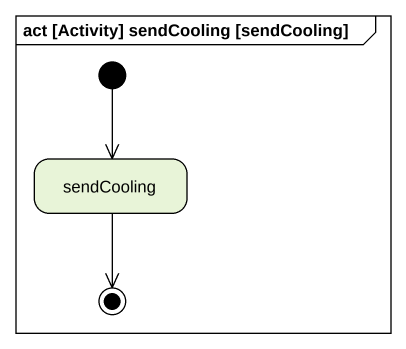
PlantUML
@startuml
mainframe act [Activity] sendCooling [sendCooling]
hide empty description
state sendCooling
[*] --> sendCooling
sendCooling --> [*]
@enduml
